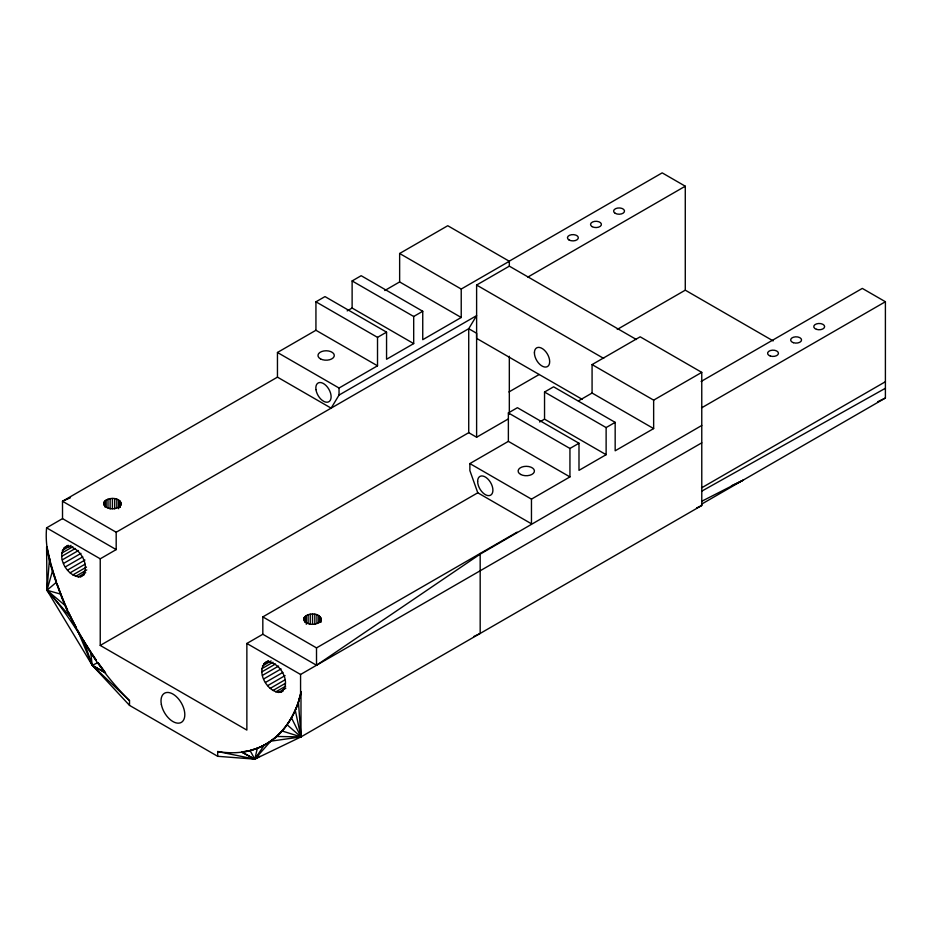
<?xml version="1.0" encoding="UTF-8"?>
<svg xmlns="http://www.w3.org/2000/svg" width="932" height="932" viewBox="0 0 932 932"><rect width="100%" height="100%" fill="white"/><g stroke="black" fill="none" stroke-linecap="round" stroke-linejoin="round"><path stroke-width="1.4" d="M701.761 442.84L316.519 665.262L262.824 634.261L246.864 643.464L246.864 730.082L100.237 645.433L100.237 558.816L116.185 549.6L116.185 532.242L62.502 501.253L277.456 377.145L331.14 408.146L339.038 395.075L476.613 315.633L468.726 328.705L116.185 532.242M592.076 364.587L653.647 400.143L653.647 428.58L592.076 393.036L592.076 364.587L640.179 336.813L701.761 372.369L701.784 505.482L300.989 736.909L254.809 759.137L217.692 756.306L129.513 705.384L129.513 700.619A185.049 106.842 60 0 1 105.409 673.393C87.48 650.28 72.743 624.708 61.733 597.61C53.59 575.265 44.235 552.117 46.6 527.85L62.526 518.623L62.502 501.253L70.459 497.723M217.692 756.306L217.692 751.53A185.049 106.842 60 0 0 241.796 752.147C257.255 750.237 271.853 742.653 282.21 731.014C289.549 722.615 294.827 712.619 298.438 702.111C304.007 681.805 299.708 696.064 298.438 702.111C290.493 727.473 268.929 749.305 241.796 752.147L254.809 759.137L259.818 756.236M468.726 432.681L468.726 328.705L476.613 333.26L476.613 437.236L468.726 432.681L100.237 645.433M509.326 414.018L509.326 356.257M617.264 329.427L685.276 290.167L685.276 186.202L662.186 172.863L508.546 261.577M701.505 504.189L885.4 398.022L885.4 301.735L862.31 288.407L701.109 381.468M97.965 662.675L104.827 671.972L97.965 662.675L92.21 665.25L46.984 590.259L46.6 546.874M96.38 660.555C80.711 636.707 66.393 611.718 46.984 590.259L49.536 558.396L47.264 547.958M103.883 502.29C103.382 510.223 117.42 510.643 120.927 504.923C121.661 496.896 107.296 496.616 103.883 502.29L103.883 505.202M304.007 617.834C303.413 625.803 317.556 626.176 321.051 620.467C321.657 612.499 307.513 612.114 304.007 617.834L304.007 620.735M65.356 546.851C79.01 543.717 92.862 568.275 80.665 576.768C66.871 577.91 53.532 552.967 67.838 545.418M265.48 662.396C279.134 659.262 292.986 683.808 280.788 692.301C266.995 693.455 253.655 668.512 267.962 660.963M241.796 752.147L254.809 759.137L270.746 741.173L300.989 736.909L300.989 693.292C295.106 716.58 280.916 739.647 257.349 748.186L254.809 759.137L217.692 751.53M75.9 626.863L71.24 617.834L46.984 590.259L52.693 570.268L47.59 551.756L46.984 546.653M264.28 745.087L254.809 759.137L250.009 750.47L257.349 748.186M105.677 673.032L92.21 665.25L77.228 629.449L83.694 640.832L92.21 665.25L129.513 705.384M67.593 609.982L65.764 606.056L46.984 590.259L56.479 582.209L50.281 563.126L49.536 558.396M300.57 693.49L300.57 674.477L316.519 665.262L480.178 554.132L701.761 425.47M315.936 301.817L377.518 337.372L377.518 365.81L315.936 330.266L315.936 301.817L324.988 296.597L386.559 332.153L386.559 359.263L413.692 343.593L413.692 316.484L352.121 280.94L352.121 308.038L413.692 343.593M352.121 280.94L361.162 275.709L422.744 311.265L422.744 339.702L461.224 317.486L461.224 289.048L399.642 253.492L399.642 281.93L461.224 317.486M399.642 253.492L447.756 225.719L509.326 261.275L509.326 266.156L636.405 339.528M347.182 310.892L352.121 308.038M277.456 377.145L277.456 352.482L315.936 330.266M384.753 290.539L399.642 281.93M377.518 337.372L386.559 332.153M413.692 316.484L422.744 311.265M461.224 289.048L509.326 261.275M582.302 399.385L476.613 338.374L476.613 285.041L509.326 266.156M527.85 277.084L685.276 186.202M277.456 352.482L339.038 388.027L377.518 365.81M63.574 548.272L68.537 545.406M62.328 550.416L71.018 545.395M61.687 553.165L72.859 546.711M61.687 556.357L75.341 548.47M62.328 559.841L78.463 550.521M63.574 563.417L80.956 553.387M65.356 566.889L82.738 556.858M67.57 570.093L84.952 560.05M70.121 572.819L85.01 564.221M72.847 574.951L86.501 567.064M75.609 576.36L86.781 569.918M78.265 576.978L85.709 572.679M80.665 576.768L84.393 574.613M508.954 391.953L539.185 374.501M508.371 412.923L569.941 448.467L569.941 476.904L508.371 441.36L508.371 412.923L517.411 407.692L578.993 443.248L578.993 470.357L606.126 454.688L606.126 427.578L544.544 392.034L544.544 419.144L606.126 454.688M544.544 392.034L553.585 386.815L615.167 422.359L615.167 450.797L653.647 428.58M476.613 437.236L508.068 419.074M539.616 421.986L544.544 419.144M469.879 463.577L531.461 499.133L531.461 523.796L477.778 492.795L469.879 470.613L469.879 463.577L508.371 441.36M578.423 400.911L592.076 393.036M262.824 634.261L262.824 616.902L477.778 492.795M569.941 448.467L578.993 443.248M606.126 427.578L615.167 422.359M653.647 400.143L701.761 372.369M531.461 499.133L569.941 476.904M701.528 407.89L885.4 301.735M263.698 663.817L268.661 660.951M262.451 665.961L271.142 660.939M261.81 668.698L272.983 662.244M261.81 671.902L275.464 664.015M262.451 675.385L278.586 666.065M262.824 616.902L316.507 647.891L517.085 532.16M263.698 678.962L281.08 668.92M265.48 682.434L282.862 672.403M267.694 685.626L285.075 675.595M270.245 688.364L285.134 679.766M272.971 690.496L285.378 683.331M275.732 691.905L285.67 686.173M278.388 692.523L285.833 688.224M280.788 692.301L283.27 690.868M701.528 487.89L885.4 381.724M701.621 491.234L885.4 388.271M701.854 501.218L743.002 480.236L731.457 485.793M877.699 401.727L885.4 398.022M696.658 507.952L701.784 505.482M473.759 636.533L480.178 633.445L480.178 553.445M242.285 751.903L248.728 750.703M276.734 736.478L300.989 736.909L298.438 702.111M46.984 590.259L60.836 594.162L66.615 609.05L76.575 628.319M282.21 731.014L300.989 736.909L295.269 710.324M685.276 290.167L773.164 340.902M476.613 285.041L603.691 358.412M62.526 518.623L116.185 549.6M46.6 527.85L100.237 558.816M246.864 643.464L300.57 674.477M83.694 640.832L90.625 651.922L92.21 665.25L104.454 672.333M287.138 724.816L300.989 736.909L291.495 717.896M92.21 665.25L129.513 700.619M92.256 654.311L96.334 660.287M68.805 612.604L71.24 617.834M61.384 595.478L65.764 606.056M56.479 582.209L52.914 571.351M56.957 583.537L60.836 594.162L56.77 583.514M316.507 647.891L316.519 665.262M120.927 502.29L120.927 505.202M120.31 501.393L120.31 507.206M120.053 501.067L120.053 506.88M118.644 500.006L118.655 508.732M116.826 499.203L116.826 507.917M114.694 498.69L114.694 508.86M112.411 498.515L112.411 508.686M110.127 498.69L110.127 508.86M107.996 499.203L107.996 507.917M106.166 500.006L106.178 507.276M104.768 501.067L104.768 506.88M339.038 388.027L339.038 395.075M321.051 617.834L321.051 622.192M320.177 616.6L320.177 622.413M318.767 615.551L318.767 622.809M316.95 614.736L316.95 623.461M314.818 614.223L314.818 624.405M312.535 614.06L312.535 624.23M310.251 614.223L310.251 624.405M308.119 614.736L308.119 623.461M306.29 615.551L306.29 624.265M304.892 616.6L304.892 622.413M320.561 358.925A8.167 4.718 0 0 0 334.087 356.548A8.167 4.718 0 0 0 323.777 350.968A8.167 4.718 0 0 0 320.561 358.925M520.685 474.458A8.167 4.718 0 0 0 534.211 472.093A8.167 4.718 0 0 0 523.9 466.513A8.167 4.718 0 0 0 520.685 474.458M315.96 389.611A10.8 6.233 60 0 0 328.402 401.96A10.8 6.233 60 0 0 326.06 385.568A10.8 6.233 60 0 0 315.96 389.611M534.409 352.82A10.8 6.233 60 0 0 545.861 367.068A10.8 6.233 60 0 0 545.861 351.795A10.8 6.233 60 0 0 534.409 352.82M477.638 481.39A10.8 6.233 60 0 0 489.09 495.638A10.8 6.233 60 0 0 489.09 480.364A10.8 6.233 60 0 0 477.638 481.39M161.376 704.569A16.846 9.728 60 0 0 181.239 722.44A16.846 9.728 60 0 0 176.101 696.402A16.846 9.728 60 0 0 161.376 704.569M569.033 239.967A5.441 3.146 0 0 0 578.143 238.569A5.441 3.146 0 0 0 571.479 234.713A5.441 3.146 0 0 0 569.033 239.967M592.123 226.639A5.441 3.146 0 0 0 601.233 225.229A5.441 3.146 0 0 0 594.569 221.385A5.441 3.146 0 0 0 592.123 226.639M615.213 213.311A5.441 3.146 0 0 0 624.323 211.902A5.441 3.146 0 0 0 617.66 208.046A5.441 3.146 0 0 0 615.213 213.311M770.286 356.012A5.441 3.146 0 0 0 778.453 353.286A5.441 3.146 0 0 0 770.286 350.572A5.441 3.146 0 0 0 770.286 356.012M793.377 342.685A5.441 3.146 0 0 0 801.543 339.959A5.441 3.146 0 0 0 793.377 337.233A5.441 3.146 0 0 0 793.377 342.685M816.467 329.346A5.441 3.146 0 0 0 824.634 326.631A5.441 3.146 0 0 0 816.467 323.905A5.441 3.146 0 0 0 816.467 329.346"/></g></svg>
